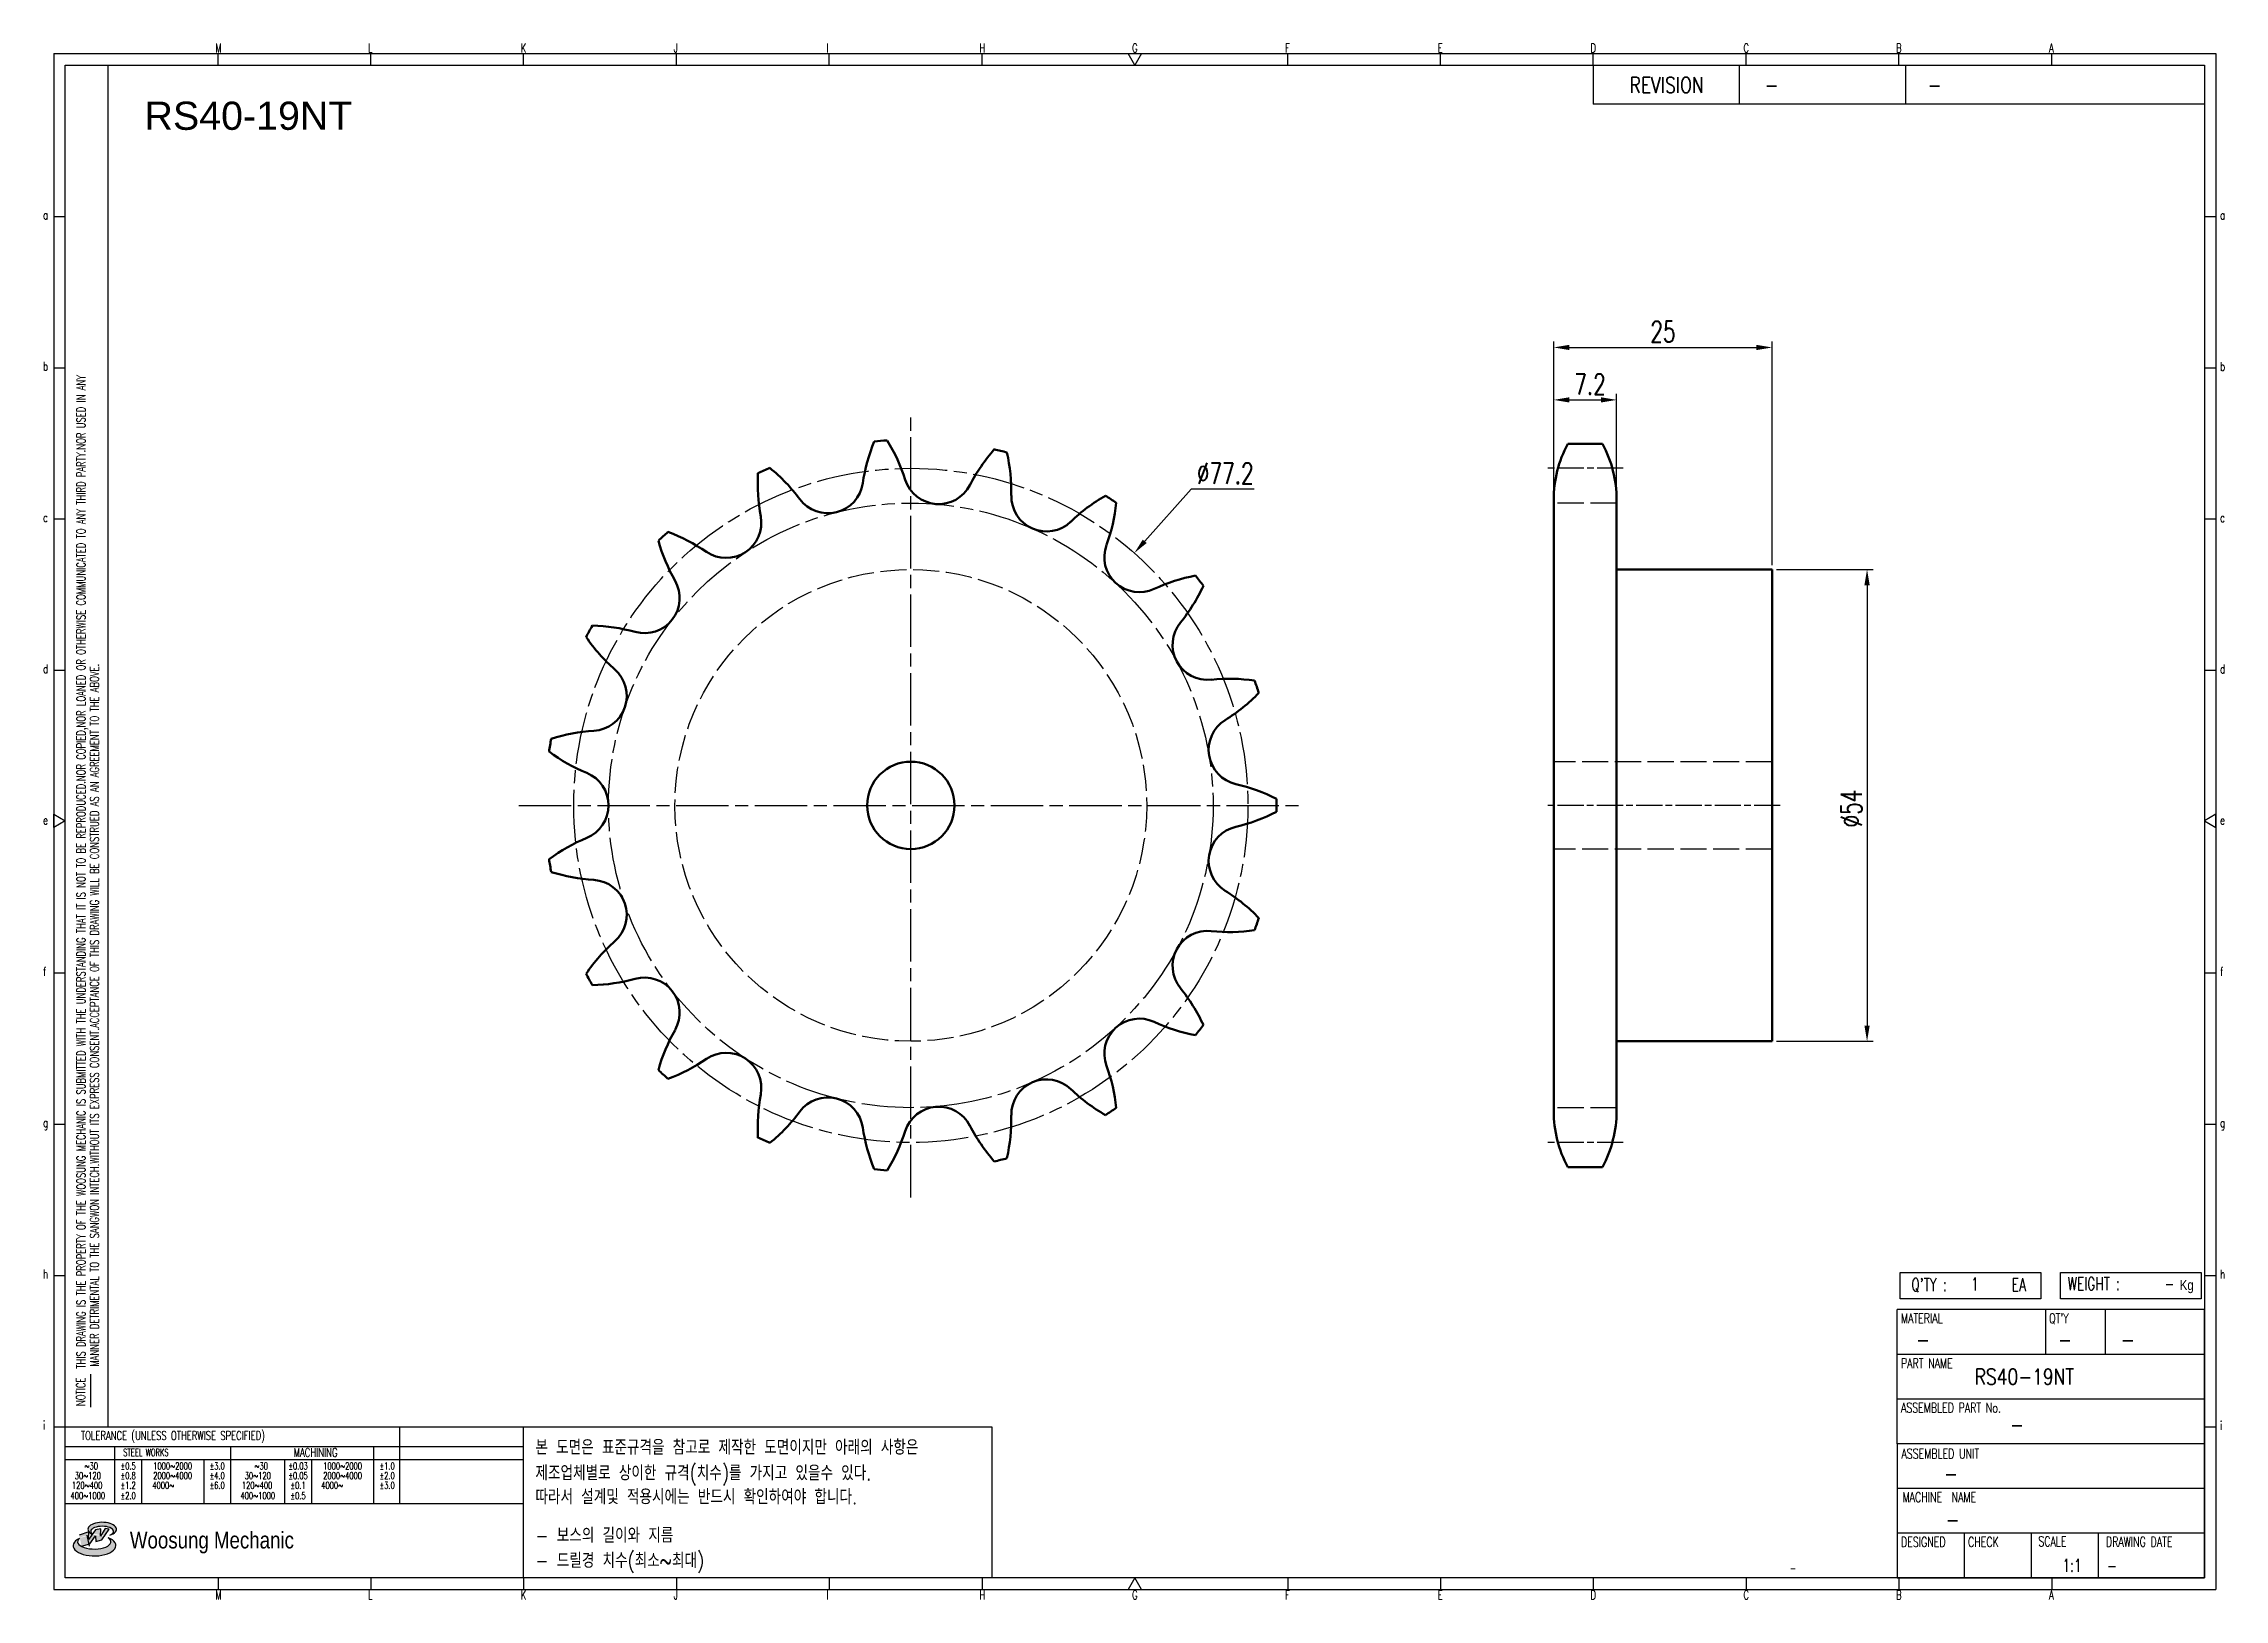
# Model space of a CAD drawing. Header units: millimetres. Extents: x -22171 to -21922, y 1083 to 1261.
import ezdxf
from ezdxf.enums import TextEntityAlignment as Align

# ---------------------------------------------------------------- set-up
doc = ezdxf.new("R2010")
doc.units = ezdxf.units.MM
for name, pattern in [('AM_ISO02W050', [7.5, 6, -1.5]), ('AM_ISO02W050x2', [3.75, 3, -0.75]), ('AM_ISO08W050', [18, 12, -1.5, 3, -1.5]), ('AM_ISO08W050x2', [9, 6, -0.75, 1.5, -0.75])]:
    doc.linetypes.add(name, pattern=pattern)
for name, color, linetype, lineweight in [('AM_0N', 7, 'Continuous', 50), ('AM_3N', 6, 'AM_ISO02W050', 25), ('AM_7', 4, 'AM_ISO08W050', 25), ('AM_7N', 4, 'AM_ISO08W050', 25)]:
    doc.layers.add(name, color=color, linetype=linetype, lineweight=lineweight)
for name, color, linetype in [('S-DIM', 7, 'Continuous'), ('TITLE', 7, 'Continuous'), ('도면레이아웃', 7, 'Continuous')]:
    doc.layers.add(name, color=color, linetype=linetype)
doc.styles.add('HAN', font='ROMANS.shx', dxfattribs={"width": 0.7, "bigfont": 'whgtxt.shx'})
doc.styles.add('HKD_ST2', font='romans.shx', dxfattribs={"width": 0.7, "height": 4, "bigfont": '@extfont2.shx'})
doc.styles.add('HSG', font='SIMPLEX.shx', dxfattribs={"width": 0.7, "bigfont": 'HSG.shx'})
doc.styles.add('ROMANS', font='romans.shx', dxfattribs={"width": 0.7, "bigfont": 'whgtxt.shx'})
doc.styles.add('SLDTEXTSTYLE4', font='arial.ttf', dxfattribs={"width": 0.8})
doc.styles.get("Standard").update_dxf_attribs({"font": 'arial.ttf'})
doc.dimstyles.new('APP3', dxfattribs={"dimtxt": 2.4, "dimasz": 1.8, "dimexe": 0.7, "dimexo": 0.5, "dimgap": 0.6, "dimtad": 1, "dimtoh": 1, "dimdec": 1, "dimrnd": 0.01, "dimzin": 9, "dimdsep": 46, "dimtxsty": 'HSG', "dimcen": 0, "dimclrd": 1, "dimclre": 1, "dimclrt": 256, "dimazin": 2, "dimtp": 1, "dimtm": 1, "dimtfac": 0.5, "dimtdec": 1, "dimtofl": 0, "dimtmove": 0, "dimatfit": 3, "dimfxl": 0, "dimtvp": 1, "dimtolj": 2, "dimlwd": -1, "dimlwe": -1, "dimarcsym": 0})
doc.dimstyles.new('APP3$0', dxfattribs={"dimtxt": 2.4, "dimasz": 1.8, "dimexe": 0.7, "dimexo": 0.5, "dimgap": 0.6, "dimtad": 1, "dimtoh": 1, "dimdec": 1, "dimrnd": 0.01, "dimzin": 9, "dimdsep": 46, "dimtxsty": 'HSG', "dimcen": 0, "dimclrd": 1, "dimclre": 1, "dimclrt": 256, "dimazin": 2, "dimtp": 1, "dimtm": 1, "dimtfac": 0.5, "dimtdec": 1, "dimtofl": 0, "dimtmove": 0, "dimatfit": 3, "dimfxl": 0, "dimtvp": 1, "dimtolj": 2, "dimlwd": -1, "dimlwe": -1, "dimarcsym": 0})

# ---------------------------------------------------------------- blocks, each defined once
blk = doc.blocks.new('SUYWSHJH')
at = {"layer": '도면레이아웃'}
h = blk.add_hatch(color=10, dxfattribs=at)
h.paths.add_polyline_path([(1.544, 35.177), (1.554, 34.966), (1.779, 35.034), (2.054, 35.422), (1.908, 35.446), (1.728, 35.167), (1.741, 35.439), (1.547, 35.405), (1.292, 35.041), (1.295, 35.33), (0.943, 35.208), (1.03, 34.8), (1.336, 34.885)])
edge = h.paths.add_edge_path()
edge.add_ellipse((1.795, 35.421), major_axis=(-0.53, 0), ratio=0.487785, start_angle=122.36065, end_angle=403.39574)
edge.add_line((1.411, 35.244), (1.419, 35.261))
edge.add_ellipse((1.798, 35.344), major_axis=(-0.423, 0), ratio=0.444396, start_angle=131.58977, end_angle=386.19408, ccw=False)
edge = h.paths.add_edge_path()
edge.add_ellipse((1.512, 34.815), major_axis=(-0.793, 0), ratio=0.480113, start_angle=314.67633, end_angle=590.85213)
edge.add_ellipse((1.501, 34.958), major_axis=(-0.62, 0), ratio=0.43311, start_angle=331.7024, end_angle=574.42495, ccw=False)
for p, q in [((0, 90.118), (80.15, 90.118)), ((0, 90.118), (0, 33.191)), ((6.089, 89.693), (6.089, 90.118)), ((11.753, 89.693), (11.753, 90.118)), ((17.418, 89.693), (17.418, 90.118)), ((23.082, 89.693), (23.082, 90.118)), ((28.746, 89.693), (28.746, 90.118)), ((34.411, 89.693), (34.411, 90.118)), ((45.739, 89.693), (45.739, 90.118)), ((51.404, 89.693), (51.404, 90.118)), ((57.068, 89.693), (57.068, 90.118)), ((62.732, 89.693), (62.732, 90.118)), ((68.397, 89.693), (68.397, 90.118)), ((74.061, 89.693), (74.061, 90.118)), ((80.15, 90.118), (80.15, 33.191)), ((0, 84.085), (0.425, 84.085)), ((79.725, 84.085), (80.15, 84.085)), ((0, 78.478), (0.425, 78.478)), ((79.725, 78.478), (80.15, 78.478)), ((0, 72.87), (0.425, 72.87)), ((79.725, 72.87), (80.15, 72.87)), ((0, 67.262), (0.425, 67.262)), ((79.725, 67.262), (80.15, 67.262)), ((0, 56.047), (0.425, 56.047)), ((79.725, 56.047), (80.15, 56.047)), ((0, 50.439), (0.425, 50.439)), ((79.725, 50.439), (80.15, 50.439)), ((0, 44.832), (0.425, 44.832)), ((79.725, 44.832), (80.15, 44.832)), ((1.377, 39.947), (1.377, 41.174)), ((0, 39.224), (0.425, 39.224)), ((79.725, 39.224), (80.15, 39.224)), ((0, 33.191), (80.15, 33.191)), ((6.089, 33.616), (6.089, 33.191)), ((11.753, 33.616), (11.753, 33.191)), ((17.418, 33.616), (17.418, 33.191)), ((23.082, 33.616), (23.082, 33.191)), ((28.746, 33.616), (28.746, 33.191)), ((34.411, 33.616), (34.411, 33.191)), ((45.739, 33.616), (45.739, 33.191)), ((51.404, 33.616), (51.404, 33.191)), ((57.068, 33.616), (57.068, 33.191)), ((62.732, 33.616), (62.732, 33.191)), ((68.397, 33.616), (68.397, 33.191)), ((74.061, 33.616), (74.061, 33.191))]:
    blk.add_line(p, q)
at = {"color": 2}
for p, q in [((2.017, 39.224), (2.017, 89.693)), ((0.425, 39.224), (17.418, 39.224)), ((12.816, 39.224), (12.816, 36.382)), ((17.418, 33.616), (17.418, 39.224)), ((0.425, 38.487), (17.418, 38.487)), ((0.425, 38.012), (17.418, 38.012)), ((2.257, 38.487), (2.257, 36.382)), ((3.257, 38.012), (3.257, 36.382)), ((5.557, 38.012), (5.557, 36.382)), ((6.557, 38.5), (6.557, 36.382)), ((8.557, 38.012), (8.557, 36.382)), ((9.557, 38.026), (9.557, 36.382)), ((11.857, 38.487), (11.857, 36.382)), ((0.425, 36.382), (17.418, 36.382))]:
    blk.add_line(p, q, dxfattribs=at)
at = {"color": 6, "ltscale": 0.5}
for p, q in [((57.068, 89.693), (57.068, 88.246)), ((62.47, 89.693), (62.47, 88.246)), ((68.635, 89.693), (68.635, 88.246)), ((79.725, 88.246), (57.068, 88.246)), ((68.336, 38.59), (68.336, 43.563)), ((79.725, 43.563), (68.336, 43.563)), ((73.827, 43.563), (73.827, 41.905)), ((76.037, 43.563), (76.037, 41.905)), ((79.725, 38.59), (79.725, 43.563)), ((79.725, 41.905), (68.336, 41.905)), ((79.725, 40.248), (68.336, 40.248)), ((68.336, 38.59), (68.336, 33.616)), ((79.725, 38.59), (68.336, 38.59)), ((79.725, 33.616), (79.725, 38.59)), ((79.725, 36.932), (68.336, 36.932)), ((79.725, 35.274), (68.336, 35.274)), ((70.822, 33.616), (70.822, 35.274)), ((73.309, 33.616), (73.309, 35.274)), ((75.796, 33.616), (75.796, 35.274)), ((68.336, 33.616), (79.725, 33.616))]:
    blk.add_line(p, q, dxfattribs=at)
for points in [[(40.075, 89.693), (39.83, 90.118), (40.32, 90.118)], [(0.425, 89.693), (79.725, 89.693), (79.725, 33.616), (0.425, 33.616)], [(0.425, 61.679), (0, 61.433), (0, 61.924)], [(79.725, 61.679), (80.15, 61.433), (80.15, 61.924)], [(40.075, 33.616), (39.83, 33.191), (40.32, 33.191)]]:
    blk.add_lwpolyline(points, close=True)
at = {"layer": 'TITLE', "color": 20}
for p, q in [((68.449, 43.961), (68.449, 44.936)), ((68.449, 44.936), (73.654, 44.936)), ((73.654, 44.936), (73.654, 43.961)), ((74.39, 43.961), (74.39, 44.936)), ((74.39, 44.936), (79.595, 44.936)), ((79.595, 44.936), (79.595, 43.961)), ((73.654, 43.961), (68.449, 43.961)), ((79.595, 43.961), (74.39, 43.961))]:
    blk.add_line(p, q, dxfattribs=at)
at = {"layer": '도면레이아웃'}
for p, q in [((1.295, 35.33), (0.943, 35.208)), ((1.03, 34.8), (1.336, 34.885)), ((1.224, 35.208), (1.311, 34.8)), ((1.224, 35.208), (1.224, 35.208)), ((1.547, 35.405), (1.292, 35.041)), ((1.292, 35.041), (1.295, 35.33)), ((1.336, 34.885), (1.544, 35.177)), ((1.419, 35.261), (1.411, 35.244)), ((1.544, 35.177), (1.554, 34.966)), ((1.741, 35.439), (1.547, 35.405)), ((1.554, 34.966), (1.779, 35.034)), ((1.908, 35.446), (1.728, 35.167)), ((1.728, 35.167), (1.741, 35.439)), ((1.779, 35.034), (2.054, 35.422)), ((2.054, 35.422), (1.908, 35.446))]:
    blk.add_line(p, q, dxfattribs=at)
for centre, major_axis, ratio, start_param, end_param in [((1.795, 35.421), (-0.53, 0), 0.487785, 2.135596, 7.040584), ((1.512, 34.815), (-0.793, 0), 0.480113, 5.492138, 10.312315), ((1.501, 34.958), (-0.62, 0), 0.43311, 5.789299, 10.025607), ((1.798, 35.344), (-0.423, 0), 0.444396, 2.296675, 6.740358)]:
    blk.add_ellipse(centre, major_axis=major_axis, ratio=ratio, start_param=start_param, end_param=end_param, dxfattribs=at)
at = {"color": 4, "style": 'HKD_ST2', "width": 0.7}
for s, p in [('M', (5.988, 90.164)), ('L', (11.652, 90.164)), ('K', (17.316, 90.164)), ('J', (22.981, 90.164)), ('I', (28.645, 90.164)), ('H', (34.309, 90.164)), ('G', (39.974, 90.164)), ('F', (45.638, 90.164)), ('E', (51.302, 90.164)), ('D', (56.967, 90.164)), ('C', (62.631, 90.164)), ('B', (68.295, 90.164)), ('A', (73.96, 90.164)), ('a', (-0.395, 83.976)), ('a', (80.305, 83.97)), ('b', (-0.395, 78.368)), ('b', (80.305, 78.362)), ('c', (-0.395, 72.76)), ('c', (80.305, 72.754)), ('d', (-0.395, 67.153)), ('d', (80.305, 67.147)), ('e', (-0.395, 61.545)), ('e', (80.305, 61.539)), ('f', (-0.395, 55.937)), ('f', (80.305, 55.931)), ('g', (-0.395, 50.33)), ('g', (80.305, 50.324)), ('h', (-0.395, 44.722)), ('h', (80.305, 44.716)), ('i', (-0.395, 39.114)), ('i', (80.305, 39.108)), ('M', (5.988, 32.824)), ('L', (11.652, 32.824)), ('K', (17.316, 32.824)), ('J', (22.981, 32.824)), ('I', (28.645, 32.824)), ('H', (34.309, 32.824)), ('G', (39.974, 32.824)), ('F', (45.638, 32.824)), ('E', (51.302, 32.824)), ('D', (56.967, 32.824)), ('C', (62.631, 32.824)), ('B', (68.295, 32.824)), ('A', (73.96, 32.824))]:
    blk.add_text(s, height=0.326, dxfattribs=at).set_placement(p)
for s, height, style, width, p in [('REVISION', 0.5806, 'HAN', 0.8, (58.415, 88.664)), ('-', 0.581, 'HAN', 0.8, (63.426, 88.664)), ('-', 0.581, 'HAN', 0.8, (69.468, 88.664)), ("Q'TY : ", 0.4746, 'HKD_ST2', 0.7, (68.857, 44.253)), ('1', 0.475, 'HKD_ST2', 0.7, (71.071, 44.275)), ('EA', 0.4746, 'HKD_ST2', 0.7, (72.578, 44.253)), ('WEIGHT : ', 0.4746, 'HKD_ST2', 0.7, (74.65, 44.286)), ('-', 0.581, 'HAN', 0.8, (69.029, 42.157)), ('-', 0.581, 'HAN', 0.8, (74.289, 42.157)), ('-', 0.581, 'HAN', 0.8, (76.623, 42.157)), ('-', 0.581, 'HAN', 0.8, (72.515, 39.013)), ('-', 0.581, 'HAN', 0.8, (70.067, 37.189)), ('-', 0.581, 'HAN', 0.8, (70.126, 35.48)), ('1:1', 0.4746, 'HKD_ST2', 0.7, (74.458, 33.848)), ('-', 0.475, 'HKD_ST2', 0.7, (76.112, 33.837))]:
    blk.add_text(s, height=height, dxfattribs=dict(style=style, width=width)).set_placement(p)
at = {"color": 6, "style": 'HKD_ST2', "width": 0.7}
for s, p in [(' THIS DRAWING IS THE PROPERTY OF THE WOOSUNG MECHANIC IS SUBMITTED WITH THE UNDERSTANDING THAT IT IS NOT TO BE REPRODUCED.NOR COPIED,NOR LOANED OR OTHERWISE COMMUNICATED TO ANY THIRD PARTY.NOR USED IN ANY', (1.173, 41.217)), ('MANNER DETRIMENTAL TO THE SANGWON INTECH.WITHOUT ITS EXPRESS CONSENT.ACCEPTANCE OF THIS DRAWING WILL BE CONSTRUED AS AN AGREEMENT TO THE ABOVE.', (1.672, 41.447))]:
    blk.add_text(s, height=0.326266, rotation=90, dxfattribs=at).set_placement(p)
at = {"style": 'HKD_ST2', "width": 0.7}
blk.add_text('-', height=0.475, dxfattribs=at).set_placement((78.613, 44.286), align=Align.RIGHT)
at = {"color": 4, "style": 'HKD_ST2', "width": 0.7}
for s, height, p in [('MATERIAL', 0.3651, (68.474, 43.425)), ("QT'Y", 0.3651, (73.965, 43.425)), ('PART NAME', 0.3651, (68.474, 41.756)), ('ASSEMBLED PART No.', 0.36511, (68.474, 40.109)), ('ASSEMBLED UNIT', 0.36511, (68.49, 38.408)), ('MACHINE  NAME', 0.36511, (68.532, 36.794)), ('DESIGNED', 0.3651, (68.474, 35.136)), ('CHECK', 0.3651, (70.961, 35.136)), ('SCALE', 0.3651, (73.566, 35.153)), ('DRAWING DATE', 0.36511, (76.071, 35.141))]:
    blk.add_text(s, height=height, dxfattribs=at).set_placement(p, align=Align.TOP_LEFT)
at = {"style": 'HKD_ST2', "width": 0.7}
blk.add_text('NOTICE', height=0.3263, rotation=90, dxfattribs=at).set_placement((1.163, 39.988))
for s, height, style, width, p in [('TOLERANCE (UNLESS OTHERWISE SPECIFIED)', 0.32627, 'HKD_ST2', 0.7, (4.417, 38.896)), ('-', 0.326, 'ROMANS', 0.65, (64.469, 33.975))]:
    blk.add_text(s, height=height, dxfattribs=dict(style=style, width=width)).set_placement(p, align=Align.MIDDLE_CENTER)
at = {"color": 4, "style": 'HKD_ST2', "width": 0.7}
for s, height, p in [('STEEL WORKS', 0.26101, (3.416, 38.268)), ('MACHINING', 0.3263, (9.707, 38.27)), ('%%P0.5', 0.261, (2.757, 37.762)), ('%%P0.8', 0.261, (2.757, 37.411)), ('%%P3.0', 0.261, (6.057, 37.762)), ('%%P4.0', 0.261, (6.057, 37.411)), ('%%P0.03', 0.261, (9.057, 37.762)), ('%%P0.05', 0.261, (9.057, 37.411)), ('%%P1.0', 0.261, (12.357, 37.762)), ('%%P2.0', 0.261, (12.357, 37.411)), ('%%P1.2', 0.261, (2.757, 37.045)), ('%%P2.0', 0.261, (2.757, 36.67)), ('%%P6.0', 0.261, (6.057, 37.045)), ('%%P0.1', 0.261, (9.057, 37.045)), ('%%P0.5', 0.261, (9.057, 36.67)), ('%%P3.0', 0.261, (12.357, 37.045))]:
    blk.add_text(s, height=height, dxfattribs=at).set_placement(p, align=Align.MIDDLE)
for s, height, p in [('30%%126120', 0.261, (1.263, 37.411)), ('%%12630', 0.261, (1.389, 37.762)), ('2000%%1264000', 0.26101, (4.407, 37.411)), ('1000%%1262000', 0.26101, (4.407, 37.762)), ('30%%126120', 0.261, (7.563, 37.411)), ('%%12630', 0.261, (7.689, 37.762)), ('2000%%1264000', 0.26101, (10.707, 37.411)), ('1000%%1262000', 0.26101, (10.707, 37.762)), ('400%%1261000', 0.26101, (1.263, 36.67)), ('120%%126400', 0.26101, (1.237, 37.045)), ('4000%%126', 0.261, (4.061, 37.045)), ('400%%1261000', 0.26101, (7.563, 36.67)), ('120%%126400', 0.26101, (7.537, 37.045)), ('4000%%126', 0.261, (10.321, 37.045))]:
    blk.add_text(s, height=height, dxfattribs=at).set_placement(p, align=Align.MIDDLE_CENTER)
at = {"color": 1, "style": 'SLDTEXTSTYLE4', "width": 0.8}
blk.add_text('Woosung Mechanic', height=0.61957, dxfattribs=at).set_placement((2.822, 34.711))
at = {"layer": 'TITLE', "width": 0.8}
blk.add_text('Kg', height=0.3789, dxfattribs=at).set_placement((78.807, 44.286))
blk = doc.blocks.new('*D131')
at = {"layer": 'Defpoints', "color": 0, "transparency": 16777216}
for p in [(-22046.51, 1202.84), (-22097.67, 1145.08)]:
    blk.add_point(p, dxfattribs=at)
at = {"layer": 'S-DIM', "color": 1, "transparency": 16777216}
for p, q in [((-22040.02, 1210.16), (-22045.31, 1204.19)), ((-22032.78, 1210.16), (-22040.02, 1210.16))]:
    blk.add_line(p, q, dxfattribs=at)
blk.add_solid([(-22045.54, 1204.38), (-22045.09, 1203.99), (-22046.51, 1202.84)], dxfattribs=at)
at = {"layer": 'S-DIM', "transparency": 16777216, "insert": (-22036.1, 1211.96), "char_height": 2.4, "attachment_point": 5, "style": 'HSG'}
blk.add_mtext('\\A2;∅77.2', dxfattribs=at)
blk = doc.blocks.new('*D132')
at = {"layer": 'Defpoints', "color": 0, "transparency": 16777216}
for p in [(-21991.31, 1220.37), (-21998.51, 1208.56), (-21991.31, 1208.56)]:
    blk.add_point(p, dxfattribs=at)
at = {"layer": 'S-DIM', "color": 1, "transparency": 16777216}
for p, q in [((-21998.51, 1209.06), (-21998.51, 1221.07)), ((-21991.31, 1209.06), (-21991.31, 1221.07)), ((-21996.71, 1220.37), (-21993.11, 1220.37))]:
    blk.add_line(p, q, dxfattribs=at)
for points in [[(-21996.71, 1220.67), (-21996.71, 1220.07), (-21998.51, 1220.37)], [(-21993.11, 1220.67), (-21993.11, 1220.07), (-21991.31, 1220.37)]]:
    blk.add_solid(points, dxfattribs=at)
at = {"layer": 'S-DIM', "transparency": 16777216, "insert": (-21994.35, 1222.17), "char_height": 2.4, "attachment_point": 5, "style": 'HSG'}
blk.add_mtext('\\A2;7.2', dxfattribs=at)
blk = doc.blocks.new('*D133')
at = {"layer": 'Defpoints', "color": 0, "transparency": 16777216}
for p in [(-21973.51, 1226.37), (-21998.51, 1208.56), (-21973.51, 1200.96)]:
    blk.add_point(p, dxfattribs=at)
at = {"layer": 'S-DIM', "color": 1, "transparency": 16777216}
for p, q in [((-21998.51, 1209.06), (-21998.51, 1227.07)), ((-21996.71, 1226.37), (-21975.31, 1226.37)), ((-21973.51, 1201.46), (-21973.51, 1227.07))]:
    blk.add_line(p, q, dxfattribs=at)
for points in [[(-21996.71, 1226.67), (-21996.71, 1226.07), (-21998.51, 1226.37)], [(-21975.31, 1226.67), (-21975.31, 1226.07), (-21973.51, 1226.37)]]:
    blk.add_solid(points, dxfattribs=at)
at = {"layer": 'S-DIM', "transparency": 16777216, "insert": (-21986.01, 1228.17), "char_height": 2.4, "attachment_point": 5, "style": 'HSG'}
blk.add_mtext('\\A2;25', dxfattribs=at)
blk = doc.blocks.new('*D134')
at = {"layer": 'Defpoints', "color": 0, "transparency": 16777216}
for p in [(-21973.51, 1200.96), (-21973.51, 1146.96), (-21962.64, 1146.96)]:
    blk.add_point(p, dxfattribs=at)
at = {"layer": 'S-DIM', "color": 1, "transparency": 16777216}
for p, q in [((-21973.01, 1200.96), (-21961.94, 1200.96)), ((-21962.64, 1199.16), (-21962.64, 1148.76)), ((-21973.01, 1146.96), (-21961.94, 1146.96))]:
    blk.add_line(p, q, dxfattribs=at)
for points in [[(-21962.94, 1199.16), (-21962.34, 1199.16), (-21962.64, 1200.96)], [(-21962.94, 1148.76), (-21962.34, 1148.76), (-21962.64, 1146.96)]]:
    blk.add_solid(points, dxfattribs=at)
at = {"layer": 'S-DIM', "transparency": 16777216, "insert": (-21964.44, 1173.6), "char_height": 2.4, "attachment_point": 5, "rotation": 90, "style": 'HSG'}
blk.add_mtext('\\A2;%%c54', dxfattribs=at)

msp = doc.modelspace()

# ---------------------------------------------------------------- linework, layer by layer
at = {"color": 4}
msp.add_lwpolyline([(-22116.41, 1102.84), (-22062.8, 1102.84), (-22062.8, 1085.53), (-22116.41, 1085.53)], close=True, dxfattribs=at)
at = {"layer": 'AM_0N'}
for p, q in [((-21996.89, 1215.34), (-21992.92, 1215.34)), ((-21998.51, 1208.94), (-21998.51, 1138.97)), ((-21991.31, 1208.94), (-21991.31, 1138.97)), ((-21991.31, 1200.96), (-21973.51, 1200.96)), ((-21973.51, 1200.96), (-21973.51, 1146.96)), ((-21991.31, 1146.96), (-21973.51, 1146.96)), ((-21996.89, 1132.57), (-21992.92, 1132.57))]:
    msp.add_line(p, q, dxfattribs=at)
msp.add_circle((-22072.09, 1173.96), 5, dxfattribs=at)
for centre, radius, start, end in [((-22057.76, 1207.98), 20.03, 157.6224, 171.8421), ((-22072.09, 1173.96), 41.86, 93.7151, 95.7586), ((-22091.82, 1205.16), 20.03, 17.6316, 31.8512), ((-22047.49, 1201.49), 20.03, 138.6751, 152.8947), ((-22072.09, 1173.96), 41.86, 74.7677, 76.8112), ((-22080.62, 1209.88), 20.03, 358.6842, 12.9039), ((-21985.01, 1208.94), 13.5, 151.7009, 180), ((-22004.81, 1208.94), 13.5, 0, 28.2991), ((-22069.59, 1210.79), 20.03, 176.5698, 190.7895), ((-22072.09, 1173.96), 41.86, 112.6625, 114.7059), ((-22100.88, 1197.06), 20.03, 36.5789, 50.7986), ((-22081.57, 1211.4), 4.01, 216.5789, 351.8421), ((-22068.9, 1212.45), 4.01, 197.6316, 332.8947), ((-22056.57, 1209.32), 4.01, 178.6842, 313.9474), ((-22039.88, 1192.01), 20.03, 119.7277, 133.9474), ((-22072.09, 1173.96), 41.86, 55.8204, 57.8638), ((-22068.49, 1210.7), 20.03, 339.7368, 353.9565), ((-22093.21, 1206.29), 4.01, 235.5263, 10.7895), ((-22072.09, 1173.96), 41.86, 131.6099, 133.6533), ((-22081.68, 1209.61), 20.03, 195.5172, 209.7368), ((-22106.82, 1186.46), 20.03, 55.5263, 69.746), ((-22045.93, 1202.37), 4.01, 159.7368, 295), ((-22102.56, 1197.68), 4.01, 254.4737, 29.7368), ((-22035.77, 1180.58), 20.03, 100.7803, 115), ((-22056.76, 1207.54), 20.03, 320.7895, 335.0091), ((-22072.09, 1173.96), 41.86, 36.873, 38.9165), ((-22072.09, 1173.96), 41.86, 150.5572, 152.6007), ((-22092.74, 1204.56), 20.03, 214.4645, 228.6842), ((-22109, 1174.51), 20.03, 74.4737, 88.6933), ((-22038.12, 1192.34), 4.01, 140.7895, 276.0526), ((-22108.61, 1186.5), 4.01, 273.4211, 48.6842), ((-22035.59, 1168.42), 20.03, 81.833, 96.0526), ((-22072.09, 1173.96), 41.86, 17.9256, 19.9691), ((-22046.68, 1200.74), 20.03, 301.8421, 316.0618), ((-22033.99, 1180.31), 4.01, 121.8421, 257.1053), ((-22072.09, 1173.96), 41.86, 169.5046, 171.548), ((-22107.18, 1162.49), 20.03, 93.4211, 107.6407), ((-22101.55, 1196.2), 20.03, 233.4119, 247.6316), ((-22110.71, 1173.96), 4.01, 292.3684, 67.6316), ((-22039.36, 1156.87), 20.03, 62.8856, 77.1053), ((-22039.36, 1191.04), 20.03, 282.8947, 297.1144), ((-22072.09, 1173.96), 41.86, 358.9783, 1.0217), ((-22033.99, 1167.6), 4.01, 102.8947, 238.1579), ((-22101.55, 1151.72), 20.03, 112.3684, 126.5881), ((-22072.09, 1173.96), 41.86, 188.452, 190.4954), ((-22107.18, 1185.42), 20.03, 252.3593, 266.5789), ((-22108.61, 1161.42), 4.01, 311.3158, 86.5789), ((-22046.68, 1147.17), 20.03, 43.9382, 58.1579), ((-22072.09, 1173.96), 41.86, 340.0309, 342.0744), ((-22092.74, 1143.36), 20.03, 131.3158, 145.5355), ((-22038.12, 1155.58), 4.01, 83.9474, 219.2105), ((-22035.59, 1179.49), 20.03, 263.9474, 278.167), ((-22072.09, 1173.96), 41.86, 207.3993, 209.4428), ((-22109, 1173.41), 20.03, 271.3067, 285.5263), ((-22102.56, 1150.24), 4.01, 330.2632, 105.5263), ((-22056.76, 1140.37), 20.03, 24.9909, 39.2105), ((-22081.68, 1138.31), 20.03, 150.2632, 164.4828), ((-22045.93, 1145.54), 4.01, 65, 200.2632), ((-22035.77, 1167.34), 20.03, 245, 259.2197), ((-22072.09, 1173.96), 41.86, 321.0835, 323.127), ((-22072.09, 1173.96), 41.86, 226.3467, 228.3901), ((-22106.82, 1161.45), 20.03, 290.254, 304.4737), ((-22093.21, 1141.63), 4.01, 349.2105, 124.4737), ((-22068.49, 1137.22), 20.03, 6.0435, 20.2632), ((-22069.59, 1137.12), 20.03, 169.2105, 183.4302), ((-22056.57, 1138.59), 4.01, 46.0526, 181.3158), ((-22039.88, 1155.91), 20.03, 226.0526, 240.2723), ((-22100.88, 1150.85), 20.03, 309.2014, 323.4211), ((-22081.57, 1136.52), 4.01, 8.1579, 143.4211), ((-22068.9, 1135.47), 4.01, 27.1053, 162.3684), ((-22080.62, 1138.04), 20.03, 347.0961, 1.3158), ((-22072.09, 1173.96), 41.86, 302.1362, 304.1796), ((-21985.01, 1138.97), 13.5, 180, 208.2991), ((-22004.81, 1138.97), 13.5, 331.7009, 0), ((-22072.09, 1173.96), 41.86, 245.2941, 247.3375), ((-22057.76, 1139.93), 20.03, 188.1579, 202.3776), ((-22091.82, 1142.75), 20.03, 328.1488, 342.3684), ((-22047.49, 1146.43), 20.03, 207.1053, 221.3249), ((-22072.09, 1173.96), 41.86, 283.1888, 285.2323), ((-22072.09, 1173.96), 41.86, 264.2414, 266.2849)]:
    msp.add_arc(centre, radius, start, end, dxfattribs=at)
at = {"layer": 'AM_3N', "linetype": 'AM_ISO02W050x2'}
for p, q in [((-21991.31, 1208.56), (-21998.51, 1208.56)), ((-21991.31, 1139.35), (-21998.51, 1139.35))]:
    msp.add_line(p, q, dxfattribs=at)
at = {"layer": 'AM_3N', "color": 2, "linetype": 'AM_ISO02W050x2'}
for p, q in [((-21973.51, 1178.96), (-21998.51, 1178.96)), ((-21973.51, 1168.96), (-21998.51, 1168.96))]:
    msp.add_line(p, q, dxfattribs=at)
msp.add_circle((-22072.09, 1173.96), 27, dxfattribs=at)
at = {"layer": 'AM_7', "linetype": 'AM_ISO08W050x2'}
for radius in [38.58, 34.6]:
    msp.add_circle((-22072.09, 1173.96), radius, dxfattribs=at)
at = {"layer": 'AM_7N', "linetype": 'AM_ISO08W050x2'}
for p, q in [((-22072.09, 1129.09), (-22072.09, 1218.82)), ((-22116.95, 1173.96), (-22027.22, 1173.96))]:
    msp.add_line(p, q, dxfattribs=at)
at = {"layer": 'AM_7N', "linetype": 'AM_ISO08W050x2', "ltscale": 0.5}
for p, q in [((-21990.54, 1212.54), (-21999.27, 1212.54)), ((-21972.57, 1173.96), (-21999.27, 1173.96)), ((-21990.54, 1135.38), (-21999.27, 1135.38))]:
    msp.add_line(p, q, dxfattribs=at)

# ---------------------------------------------------------------- block references
at = {"xscale": 3.087837176252104, "yscale": 3.087837176252104, "zscale": 3.087837176252104}
msp.add_blockref('SUYWSHJH', (-22170.19, 981.73), dxfattribs=at)

# ---------------------------------------------------------------- texts
at = {"color": 2}
msp.add_text('RS40-19NT', height=3.226, dxfattribs=at).set_placement((-22159.8, 1251.28))
at = {"style": 'HAN', "width": 0.8}
msp.add_text('RS40-19NT', height=1.793, dxfattribs=at).set_placement((-21950.32, 1107.67))
at = {"color": 4, "style": 'HAN', "width": 0.8}
for s, p in [('본 도면은 표준규격을 참고로 제작한 도면이지만 아래의 사항은', (-22115.06, 1099.64)), ('제조업체별로 상이한 규격(치수)를 가지고 있을수 있다.', (-22115.06, 1096.7)), ('따라서 설계및 적용시에는 반드시 확인하여야 합니다.', (-22115.06, 1093.97)), ('- 보스의 길이와 지름', (-22115.06, 1089.57)), ('- 드릴경 치수(최소~최대)', (-22115.06, 1086.68))]:
    msp.add_text(s, height=1.6963, dxfattribs=at).set_placement(p)

# ---------------------------------------------------------------- dimensions: what is measured, and where the dimension line sits
at = {"layer": 'S-DIM'}
dim = msp.add_linear_dim(base=(-21973.51, 1226.37), p1=(-21998.51, 1208.56), p2=(-21973.51, 1200.96), dimstyle='APP3$0', dxfattribs=at)
dim.commit()
dim.dimension.update_dxf_attribs({"geometry": '*D133', "text_midpoint": (-21986.01, 1228.17)})
dim = msp.add_linear_dim(base=(-21991.31, 1220.37), p1=(-21998.51, 1208.56), p2=(-21991.31, 1208.56), dimstyle='APP3$0', dxfattribs=at)
dim.commit()
dim.dimension.update_dxf_attribs({"geometry": '*D132', "text_midpoint": (-21994.35, 1220.37), "dimtype": 160})
at = {"layer": 'S-DIM', "color": 3}
dim = msp.add_diameter_dim_2p(p1=(-22097.67, 1145.08), p2=(-22046.51, 1202.84), dimstyle='APP3', dxfattribs=at)
dim.commit()
dim.dimension.update_dxf_attribs({"geometry": '*D131', "text_midpoint": (-22036.1, 1210.16), "dimtype": 163})
at = {"layer": 'S-DIM'}
dim = msp.add_linear_dim(base=(-21962.64, 1146.96), p1=(-21973.51, 1200.96), p2=(-21973.51, 1146.96), angle=90, text='%%c<>', dimstyle='APP3$0', dxfattribs=at)
dim.commit()
dim.dimension.update_dxf_attribs({"geometry": '*D134', "text_midpoint": (-21962.64, 1173.6), "dimtype": 160})

doc.saveas('drawing.dxf')
